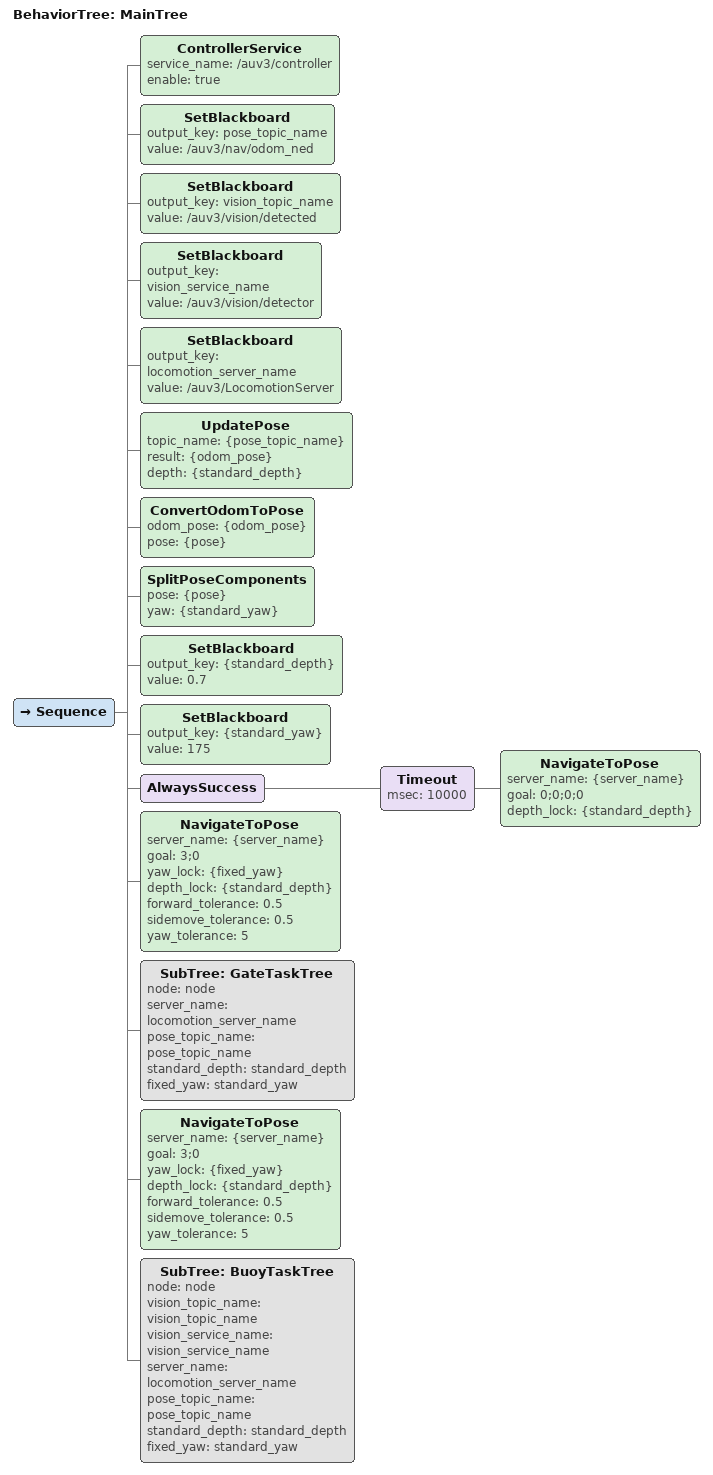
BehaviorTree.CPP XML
<root main_tree_to_execute="MainTree">
  <include ros_pkg="bt_mission_planner" path="behavior_trees/navigate2d.xml"/>
  <include ros_pkg="bt_mission_planner" path="behavior_trees/robosub21/gate_task.xml"/>
  <include ros_pkg="bt_mission_planner" path="behavior_trees/robosub21/buoy_task.xml"/>

  <BehaviorTree ID="MainTree">
    <Sequence>
      <ControllerService service_name="/auv3/controller" enable="true"/>
      <SetBlackboard output_key="pose_topic_name" value="/auv3/nav/odom_ned"/>
      <SetBlackboard output_key="vision_topic_name" value="/auv3/vision/detected" />
      <SetBlackboard output_key="vision_service_name" value="/auv3/vision/detector" />
      <SetBlackboard output_key="locomotion_server_name" value="/auv3/LocomotionServer" />

      <UpdatePose topic_name="{pose_topic_name}" result="{odom_pose}" depth="{standard_depth}"/>
      <ConvertOdomToPose odom_pose="{odom_pose}" pose="{pose}" />
      <SplitPoseComponents pose="{pose}" yaw="{standard_yaw}" />

      <SetBlackboard output_key="{standard_depth}" value="0.7" />
      <SetBlackboard output_key="{standard_yaw}" value="175" />

      <!-- Submerge AUV to correct depth-->
      <AlwaysSuccess>
        <Timeout msec="10000">
          <NavigateToPose server_name="{server_name}" goal="0;0;0;0" depth_lock="{standard_depth}" />
        </Timeout>
      </AlwaysSuccess>

      <!-- Travel to gate task -->
      <NavigateToPose server_name="{server_name}" goal="3;0" yaw_lock="{fixed_yaw}" depth_lock="{standard_depth}" forward_tolerance="0.5" sidemove_tolerance="0.5" yaw_tolerance="5" />

      <!-- Run gate task-->
      <SubTree ID="GateTaskTree" node="node" server_name="locomotion_server_name" pose_topic_name="pose_topic_name" standard_depth="standard_depth" fixed_yaw="standard_yaw" />

      <!-- Travel to buoy task -->
      <NavigateToPose server_name="{server_name}" goal="3;0" yaw_lock="{fixed_yaw}" depth_lock="{standard_depth}" forward_tolerance="0.5" sidemove_tolerance="0.5" yaw_tolerance="5" />

      <!-- Run buoy task -->
      <SubTree ID="BuoyTaskTree" node="node" vision_topic_name="vision_topic_name" vision_service_name="vision_service_name" server_name="locomotion_server_name" pose_topic_name="pose_topic_name" standard_depth="standard_depth" fixed_yaw="standard_yaw" />
    </Sequence>
  </BehaviorTree>
</root>
